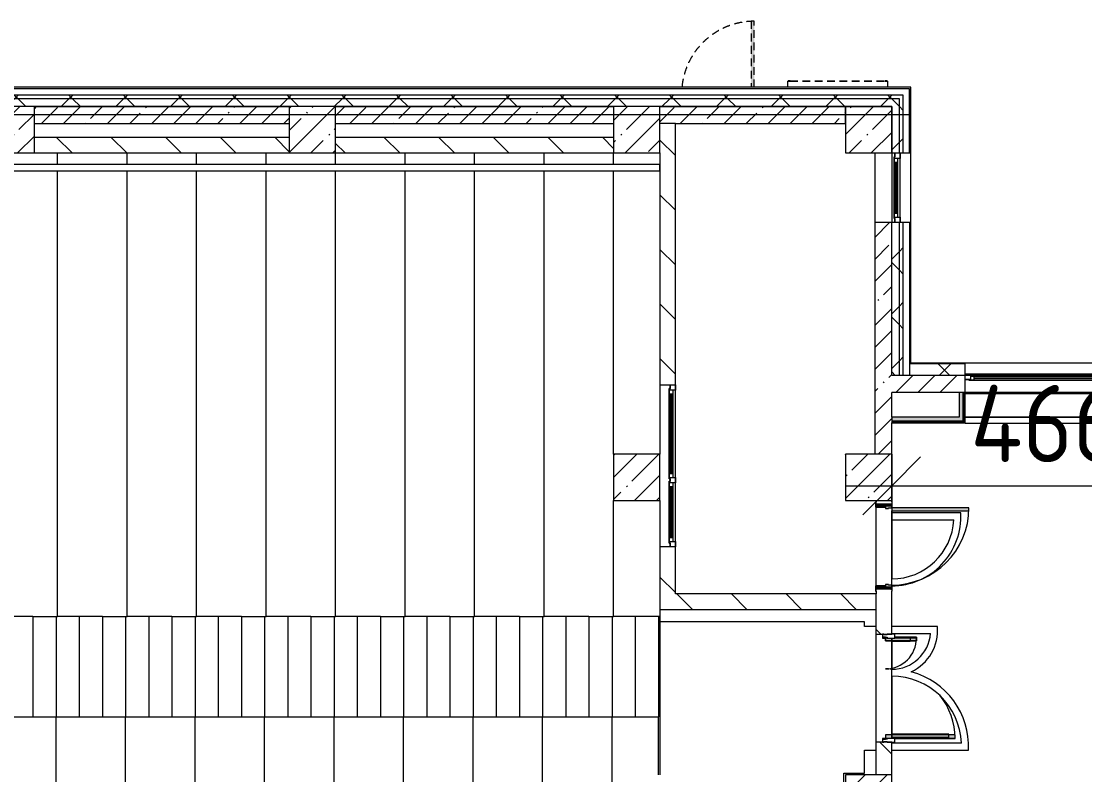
# Model space of a CAD drawing. Header units: millimetres. Extents: x 81609 to 272668, y -8553 to 29000.
# Drawn here: x 167998 to 181767, y 18450 to 28205 of the extents above; entities that cross this region are included whole.
import ezdxf

# ---------------------------------------------------------------- set-up
doc = ezdxf.new("R2010")
doc.units = ezdxf.units.MM
doc.linetypes.add('200_ШТРИХ__ш1_п0_6_', pattern=[160, 100, -60])
for name, color, linetype, lineweight in [('A-ANNO-DIMS', 7, 'Continuous', 9), ('A-ANNO-DIMS-500', 7, 'Continuous', 9), ('A-DETL-MBND-1', 7, '200_ШТРИХ__ш1_п0_6_', 9), ('A-GLAZ-3', 7, 'Continuous', 5), ('A-GLAZ-CWMG-2', 7, 'Continuous', 5), ('A-WALL', 7, 'Continuous', 9), ('A-WALL-2', 7, 'Continuous', 5), ('I-WALL-3', 7, 'Continuous', 5), ('S-COLS-1', 7, 'Continuous', 5), ('S-STRS-2', 7, 'Continuous', 5), ('Оси', 7, 'Continuous', 9)]:
    doc.layers.add(name, color=color, linetype=linetype, lineweight=lineweight)
for name, color, linetype, lineweight, true_color in [('A-DETL-GENF-3', 7, 'Continuous', 5, 0xe2e2e2), ('A-DETL-GENF-5', 7, 'Continuous', 5, 0xaaaaaa), ('A-DOOR-4', 7, 'Continuous', 5, 0xe2e2e2), ('A-DOOR-5', 7, 'Continuous', 5, 0xaaaaaa), ('A-DOOR-FRAM-2', 7, 'Continuous', 5, 0xe2e2e2), ('A-DOOR-FRAM-4', 7, 'Continuous', 5, 0xaaaaaa), ('A-FLOR-1', 7, 'Continuous', 5, 0xaaaaaa), ('I-WALL-1', 7, 'Continuous', 5, 0xe7e7e7), ('I-WALL-2', 7, 'Continuous', 9, 0xe7e7e7)]:
    doc.layers.add(name, color=color, linetype=linetype, lineweight=lineweight, true_color=true_color)
doc.styles.add('ISOCPEUR_1', font='isocpeur.ttf', dxfattribs={"width": 0.9, "height": 1000})
doc.dimstyles.new('ISO-2_0_0_9К_Средний_округл2', dxfattribs={"dimscale": 304.8, "dimtxt": 995.981176, "dimasz": 2.46063, "dimexe": 1.968504, "dimexo": 0, "dimgap": 0, "dimtad": 1, "dimdec": 0, "dimrnd": 10, "dimzin": 0, "dimdsep": 46, "dimtxsty": 'ISOCPEUR_1', "dimblk1": 'OBLIQUE', "dimblk2": 'OBLIQUE', "dimsah": 1, "dimcen": 0.09, "dimdle": 1.968504, "dimazin": 0, "dimtfac": 1, "dimtdec": 4, "dimtix": 1, "dimtmove": 0, "dimatfit": 3, "dimfxl": 1, "dimtvp": 1, "dimtolj": 1, "dimtzin": 0, "dimarcsym": 2})
pattern_1 = [(45, (145658, 0), (-353.5534, 353.5534), []), (135, (145658, 0), (-353.5534, -353.5534), [])]
pattern_2 = [(45, (145658, 0), (-285.123, 285.123), []), (45, (145943.1, 0), (-285.123, 285.123), [504.031, -100.806, 16.764, -84.042])]
pattern_3 = [(135, (145658, 0), (-353.5534, -353.5534), [])]
pattern_4 = [(45, (145658, 0), (-530.33, 530.33), []), (135, (145658, 0), (-530.33, -530.33), [])]

# ---------------------------------------------------------------- blocks, each defined once
blk = doc.blocks.new('BSC_Колонна _Прямоугольная - 600х600-V213-2_9_3_птичка')
at = {"layer": 'S-COLS-1'}
h = blk.add_hatch(dxfattribs=at)
h.set_pattern_fill('FP_73', color=256, style=0, pattern_type=2)
h.set_pattern_definition([(45, (-26110, -26800), (-285.123, 285.123), []), (45, (-25824.88, -26800), (-285.123, 285.123), [504.031, -100.806, 16.764, -84.042])])
h.paths.add_polyline_path([(-300, -300), (300, -300), (300, 300), (-300, 300)])
for p, q in [((300, 300), (-300, 300)), ((-300, 300), (-300, -300)), ((300, -300), (300, 300)), ((-300, -300), (300, -300))]:
    blk.add_line(p, q, dxfattribs=at)
blk = doc.blocks.new('BSC_Колонна _Прямоугольная - 600х600-V244-2_9_3_птичка')
at = {"layer": 'S-COLS-1'}
h = blk.add_hatch(dxfattribs=at)
h.set_pattern_fill('FP_100', color=256, style=0, pattern_type=2)
h.set_pattern_definition([(45, (-30310, -26800), (-285.123, 285.123), []), (45, (-30024.88, -26800), (-285.123, 285.123), [504.031, -100.806, 16.764, -84.042])])
h.paths.add_polyline_path([(-300, -300), (300, -300), (300, 300), (-300, 300)])
for p, q in [((300, 300), (-300, 300)), ((-300, 300), (-300, -300)), ((300, -300), (300, 300)), ((-300, -300), (300, -300))]:
    blk.add_line(p, q, dxfattribs=at)
blk = doc.blocks.new('BSC_Колонна _Прямоугольная - 600х600-V245-2_9_3_птичка')
at = {"layer": 'S-COLS-1'}
h = blk.add_hatch(dxfattribs=at)
h.set_pattern_fill('FP_101', color=256, style=0, pattern_type=2)
h.set_pattern_definition([(45, (-33310, -18150), (-285.123, 285.123), []), (45, (-33024.88, -18150), (-285.123, 285.123), [504.031, -100.806, 16.764, -84.042])])
h.paths.add_polyline_path([(-300, -300), (300, -300), (300, 300), (-300, 300), (-300, 12)])
for p, q in [((300, 300), (-300, 300)), ((-300, 300), (-300, -300)), ((300, -300), (300, 300)), ((-300, -300), (300, -300))]:
    blk.add_line(p, q, dxfattribs=at)
blk = doc.blocks.new('BSC_Колонна _Прямоугольная - 600х600-V264-2_9_3_птичка')
at = {"layer": 'S-COLS-1'}
h = blk.add_hatch(dxfattribs=at)
h.set_pattern_fill('FP_109', color=256, style=0, pattern_type=2)
h.set_pattern_definition([(45, (-22210, -26800), (-285.123, 285.123), []), (45, (-21924.88, -26800), (-285.123, 285.123), [504.031, -100.806, 16.764, -84.042])])
h.paths.add_polyline_path([(-300, -300), (300, -300), (300, 300), (-300, 300)])
for p, q in [((300, 300), (-300, 300)), ((-300, 300), (-300, -300)), ((300, -300), (300, 300)), ((-300, -300), (300, -300))]:
    blk.add_line(p, q, dxfattribs=at)
blk = doc.blocks.new('120_Окно_СКБ_2Ст - 120_Окно_СКБ_2Ст 3100х2500 _мал_створка слева_ 2-22446355-2_9_3_птичка')
at = {"layer": 'A-GLAZ-3'}
for p, q in [((-1550, -127), (-1550, -57)), ((-1550, -57), (-1480, -57)), ((1550, -57), (-1550, -57)), ((-1480, -127), (-1550, -127)), ((-1550, -127), (-1500, -127)), ((-1480, -127), (-1500, -127)), ((-1500, -127), (-1500, -137)), ((-1500, -137), (670, -137)), ((670, -137), (-1500, -137)), ((-1480, -57), (-1480, -127)), ((650, -87), (-1480, -87)), ((-1480, -87), (-1480, -127)), ((-1430, -137), (-1430, -87)), ((-1430, -107), (600, -107)), ((600, -117), (-1430, -117)), ((600, -137), (600, -87)), ((650, -127), (650, -57)), ((650, -57), (720, -57)), ((650, -127), (650, -87)), ((720, -127), (650, -127)), ((670, -127), (650, -127)), ((670, -127), (700, -127)), ((670, -137), (670, -127)), ((720, -127), (700, -127)), ((700, -127), (700, -137)), ((700, -137), (1500, -137)), ((1500, -137), (700, -137)), ((720, -57), (720, -127)), ((1480, -87), (720, -87)), ((720, -87), (720, -127)), ((770, -137), (770, -87)), ((770, -107), (1430, -107)), ((1430, -117), (770, -117)), ((1430, -137), (1430, -87)), ((1480, -127), (1480, -57)), ((1480, -57), (1550, -57)), ((1480, -127), (1480, -87)), ((1550, -127), (1480, -127)), ((1500, -127), (1480, -127)), ((1500, -127), (1550, -127)), ((1500, -137), (1500, -127)), ((1550, -57), (1550, -127))]:
    blk.add_line(p, q, dxfattribs=at)
blk = doc.blocks.new('120_Окно_СКБ_1Ст - 120_Окно_СКБ_1Ст 900х2500_h_-19906774-2_9_3_птичка')
at = {"layer": 'A-GLAZ-3'}
for p, q in [((-450, -75), (-450, -5)), ((-450, -5), (-380, -5)), ((450, -5), (-450, -5)), ((-380, -75), (-450, -75)), ((-450, -75), (-400, -75)), ((-380, -75), (-400, -75)), ((-400, -75), (-400, -85)), ((-400, -85), (400, -85)), ((400, -85), (-400, -85)), ((-380, -5), (-380, -75)), ((380, -35), (-380, -35)), ((-380, -35), (-380, -75)), ((-330, -85), (-330, -35)), ((-330, -55), (330, -55)), ((330, -65), (-330, -65)), ((330, -85), (330, -35)), ((380, -75), (380, -5)), ((380, -5), (450, -5)), ((380, -75), (380, -35)), ((450, -75), (380, -75)), ((400, -75), (380, -75)), ((400, -75), (450, -75)), ((400, -85), (400, -75)), ((450, -5), (450, -75))]:
    blk.add_line(p, q, dxfattribs=at)
blk = doc.blocks.new('Перекрытия 3 - Перекрытия 4-20977624-2_9_3_птичка')
at = {"layer": 'S-STRS-2'}
for p, q in [((21910, 26500), (21910, 26351)), ((22810, 26351), (22810, 26500)), ((23710, 26351), (23710, 26500)), ((24610, 26351), (24610, 26500)), ((25510, 26351), (25510, 26500)), ((26410, 26351), (26410, 26500)), ((27310, 26351), (27310, 26500)), ((28210, 26351), (28210, 26500)), ((29110, 26351), (29110, 26500)), ((30010, 26351), (30010, 26500)), ((21910, 26270), (21910, 20500)), ((22810, 20500), (22810, 26270)), ((23710, 20500), (23710, 26270)), ((24610, 20500), (24610, 26270)), ((25510, 20500), (25510, 26270)), ((26410, 20500), (26410, 26270)), ((27310, 20500), (27310, 26270)), ((28210, 20500), (28210, 26270)), ((29110, 20500), (29110, 26270)), ((30010, 22600), (30010, 26270)), ((30010, 20500), (30010, 22000)), ((22490, 20500), (21910, 20500)), ((23390, 20500), (22810, 20500)), ((24290, 20500), (23710, 20500)), ((25190, 20500), (24610, 20500)), ((26090, 20500), (25510, 20500)), ((26990, 20500), (26410, 20500)), ((27890, 20500), (27310, 20500)), ((28790, 20500), (28210, 20500)), ((29690, 20500), (29110, 20500)), ((30610, 20500), (30010, 20500))]:
    blk.add_line(p, q, dxfattribs=at)
blk = doc.blocks.new('110_Дверь_СКБ_1Ст_Наружная - ДН-2д_л__ Дверь из подвала ЛК _900 мм в свету_ 3300 фрамуга метал-22954314-2_9_3_птичка')
at = {"layer": 'A-DETL-MBND-1'}
blk.add_hatch(color=256, dxfattribs=at).paths.add_polyline_path([(489.5, 115), (489.5, 970), (449.5, 970), (449.5, 115)])
for p, q in [((489.5, 970), (449.5, 970)), ((449.5, 970), (449.5, 115)), ((489.5, 115), (489.5, 970))]:
    blk.add_line(p, q, dxfattribs=at)
blk.add_arc((489.5, 30), 940, 90, 174.73278, dxfattribs=at)
blk = doc.blocks.new('120_Окно_СКБ_2Ст - 120_Окно_СКБ_2Ст 2100х1800 _мал створка справа_-24235684-2_9_3_птичка')
at = {"layer": 'A-GLAZ-3'}
for p, q in [((-1050, 30), (-1050, 100)), ((-1050, 100), (-980, 100)), ((1050, 100), (-1050, 100)), ((-980, 30), (-1050, 30)), ((-1050, 30), (-1000, 30)), ((-980, 30), (-1000, 30)), ((-1000, 30), (-1000, 20)), ((-1000, 20), (170, 20)), ((170, 20), (-1000, 20)), ((-980, 100), (-980, 30)), ((150, 70), (-980, 70)), ((-980, 70), (-980, 30)), ((-930, 20), (-930, 70)), ((-930, 50), (100, 50)), ((100, 40), (-930, 40)), ((100, 20), (100, 70)), ((150, 30), (150, 100)), ((150, 100), (220, 100)), ((150, 30), (150, 70)), ((220, 30), (150, 30)), ((170, 30), (150, 30)), ((170, 30), (200, 30)), ((170, 20), (170, 30)), ((220, 30), (200, 30)), ((200, 30), (200, 20)), ((200, 20), (1000, 20)), ((1000, 20), (200, 20)), ((220, 100), (220, 30)), ((980, 70), (220, 70)), ((220, 70), (220, 30)), ((270, 20), (270, 70)), ((270, 50), (930, 50)), ((930, 40), (270, 40)), ((930, 20), (930, 70)), ((980, 30), (980, 100)), ((980, 100), (1050, 100)), ((980, 30), (980, 70)), ((1050, 30), (980, 30)), ((1000, 30), (980, 30)), ((1000, 30), (1050, 30)), ((1000, 20), (1000, 30)), ((1050, 100), (1050, 30))]:
    blk.add_line(p, q, dxfattribs=at)
blk = doc.blocks.new('BSC_Колонна _Прямоугольная - 600х600-V279-2_9_3_птичка')
at = {"layer": 'S-COLS-1'}
h = blk.add_hatch(dxfattribs=at)
h.set_pattern_fill('FP_121', color=256, style=0, pattern_type=2)
h.set_pattern_definition([(45, (-33310, -22300), (-285.123, 285.123), []), (45, (-33024.88, -22300), (-285.123, 285.123), [504.031, -100.806, 16.764, -84.042])])
h.paths.add_polyline_path([(-300, -300), (300, -300), (300, 300), (-300, 300)])
for p, q in [((300, 300), (-300, 300)), ((-300, 300), (-300, -300)), ((300, -300), (300, 300)), ((-300, -300), (300, -300))]:
    blk.add_line(p, q, dxfattribs=at)
blk = doc.blocks.new('Указатель_Домовой_Квартальный_По грани - Указатель одинарный-23221565-2_9_3_птичка')
at = {"layer": 'A-DETL-MBND-1'}
for p, q in [((32260, 27430), (32260, 27350)), ((32261, 27430), (32260, 27430)), ((32260, 27430), (32295, 27430)), ((32270, 27432), (32270, 27430)), ((32295, 27432), (32270, 27432)), ((32270, 27432), (32295, 27432)), ((32295, 27432), (32275, 27432)), ((32275, 27432), (32295, 27432)), ((32295, 27432), (33525, 27432)), ((32295, 27430), (33525, 27430)), ((33525, 27432), (33545, 27432)), ((33545, 27432), (33525, 27432)), ((33525, 27432), (33550, 27432)), ((33550, 27432), (33525, 27432)), ((33525, 27430), (33560, 27430)), ((33550, 27430), (33550, 27432)), ((33560, 27430), (33559, 27430)), ((33560, 27350), (33560, 27430))]:
    blk.add_line(p, q, dxfattribs=at)
blk = doc.blocks.new('110_Дверь_СКБ_1Ст_Внутренняя1 - Д-4б _огнестойкая EI 30_-32701367-2_9_3_птичка')
at = {"layer": 'A-DOOR-4'}
h = blk.add_hatch(color=256, dxfattribs=at)
h.paths.add_polyline_path([(537.5, 100), (512.5, 100), (512.5, 60), (502.5, 60), (502.5, 20), (537.5, 20)])
h.paths.add_polyline_path([(-477.5, 60), (-487.5, 60), (-487.5, 100), (-512.5, 100), (-512.5, 20), (-477.5, 20)])
at = {"layer": 'A-DOOR-5'}
h = blk.add_hatch(dxfattribs=at)
h.set_pattern_fill('FP_22', color=256, style=0, pattern_type=2)
h.set_pattern_definition([(135, (1751.41, 164.685), (-14.14214, -14.14214), []), (225, (1751.41, 164.685), (14.14214, -14.14214), [])])
h.paths.add_polyline_path([(562.5, 100), (537.5, 100), (537.5, -100), (562.5, -100)])
at = {"layer": 'A-DOOR-FRAM-2'}
for points in [[(-447.5, 592.5), (-447.5, 1100), (-487.5, 1100), (-487.5, 100), (-447.5, 100)], [(-497.5, 100), (-497.5, 108), (-567.5, 108), (-567.5, 100)], [(-497.5, 20), (-512.5, 20), (-512.5, -100), (-497.5, -100)], [(592.5, 108), (522.5, 108), (522.5, 100), (592.5, 100)], [(537.5, 20), (522.5, 20), (522.5, -100), (537.5, -100)], [(-497.5, -108), (-497.5, -100), (-567.5, -100), (-567.5, -108)], [(592.5, -100), (522.5, -100), (522.5, -108), (592.5, -108)]]:
    blk.add_hatch(color=256, dxfattribs=at).paths.add_polyline_path(points)
at = {"layer": 'A-DOOR-FRAM-4'}
h = blk.add_hatch(dxfattribs=at)
h.set_pattern_fill('FP_23', color=256, style=0, pattern_type=2)
h.set_pattern_definition([(45, (-371.384, 164.685), (-14.1421, 14.1421), []), (135, (-371.384, 164.685), (-14.1421, -14.1421), [])])
h.paths.add_polyline_path([(-512.5, 100), (-537.5, 100), (-537.5, -100), (-512.5, -100)])
at = {"layer": 'A-DOOR-5'}
for p, q in [((-487.5, 1100), (-487.5, 100)), ((-447.5, 1100), (-487.5, 1100)), ((-447.5, 100), (-447.5, 1100)), ((-487.5, 100), (-447.5, 100))]:
    blk.add_line(p, q, dxfattribs=at)
blk.add_arc((-487.5, 100), 1000, 360, 90, dxfattribs=at)
at = {"layer": 'A-DOOR-FRAM-4'}
for p, q in [((-497.5, 108), (-567.5, 108)), ((-567.5, 108), (-567.5, 100)), ((-567.5, 100), (-497.5, 100)), ((-512.5, 100), (-537.5, 100)), ((-537.5, 100), (-537.5, -100)), ((-487.5, 100), (-512.5, 100)), ((-512.5, 100), (-512.5, 20)), ((-512.5, -100), (-512.5, 100)), ((-497.5, 100), (-512.5, 100)), ((-512.5, 100), (-512.5, 99)), ((-512.5, 99), (-497.5, 99)), ((-512.5, 20), (-477.5, 20)), ((-497.5, 20), (-512.5, 20)), ((-512.5, 20), (-512.5, -100)), ((-497.5, 100), (-497.5, 108)), ((-497.5, 99), (-497.5, 100)), ((-497.5, -100), (-497.5, 20)), ((-487.5, 60), (-487.5, 100)), ((-477.5, 60), (-487.5, 60)), ((-477.5, 20), (-477.5, 60)), ((512.5, 60), (502.5, 60)), ((502.5, 60), (502.5, 20)), ((502.5, 20), (537.5, 20)), ((512.5, 100), (512.5, 60)), ((537.5, 100), (512.5, 100)), ((592.5, 108), (522.5, 108)), ((522.5, 108), (522.5, 100)), ((537.5, 100), (522.5, 100)), ((522.5, 100), (522.5, 99)), ((522.5, 100), (592.5, 100)), ((522.5, 99), (537.5, 99)), ((537.5, 20), (522.5, 20)), ((522.5, 20), (522.5, -100)), ((537.5, 20), (537.5, 100)), ((562.5, 100), (537.5, 100)), ((537.5, 100), (537.5, -100)), ((537.5, 99), (537.5, 100)), ((537.5, -100), (537.5, 20)), ((562.5, -100), (562.5, 100)), ((592.5, 100), (592.5, 108)), ((-497.5, -100), (-567.5, -100)), ((-567.5, -100), (-567.5, -108)), ((-567.5, -108), (-497.5, -108)), ((-537.5, -100), (-512.5, -100)), ((-512.5, -100), (-497.5, -100)), ((-497.5, -108), (-497.5, -100)), ((522.5, -100), (537.5, -100)), ((592.5, -100), (522.5, -100)), ((522.5, -100), (522.5, -108)), ((522.5, -108), (592.5, -108)), ((537.5, -100), (562.5, -100)), ((592.5, -108), (592.5, -100))]:
    blk.add_line(p, q, dxfattribs=at)
blk = doc.blocks.new('Прямоугольный импост - Импост структурный с накладкой - 160мм Темный-32479175-2_9_3_птичка')
at = {"layer": 'A-GLAZ-CWMG-2'}
for p, q in [((-50, 40), (-50, 140)), ((-50, 140), (0, 140)), ((0, 140), (0, 40)), ((-40, 40), (-50, 40)), ((-50, -17), (-50, 0)), ((-50, 0), (-40, 0)), ((-40, 0), (-40, 40)), ((-10, 40), (-10, 0)), ((0, 40), (-10, 40)), ((-10, 0), (0, 0)), ((0, 0), (0, -17)), ((0, -17), (-50, -17))]:
    blk.add_line(p, q, dxfattribs=at)
blk = doc.blocks.new('Дверь_Витражная_остекление_ - Д-39_л_ Актовый-V352-2_9_3_птичка')
at = {"layer": 'A-DETL-GENF-3'}
for points in [[(650, 593), (650, 920), (605, 920), (605, 20), (650, 20), (650, 140)], [(-615, 40), (-615, 420), (-660, 420), (-660, 140), (-650, 140), (-650, 40), (-660, 40), (-660, 20), (-615, 20)]]:
    blk.add_hatch(color=256, dxfattribs=at).paths.add_polyline_path(points)
at = {"layer": 'A-DETL-GENF-5'}
for p, q in [((596, 840), (596, 100)), ((650, 920), (605, 920)), ((605, 920), (605, 20)), ((650, 920), (605, 920)), ((605, 920), (605, 20)), ((650, 840), (605, 840)), ((640, 840), (640, 100)), ((650, 920), (650, 140)), ((650, 140), (650, 920)), ((-660, 420), (-615, 420)), ((-660, 420), (-660, 140)), ((-615, 420), (-660, 420)), ((-660, 420), (-660, 140)), ((-615, 420), (-615, 20)), ((-615, 20), (-615, 420)), ((-660, 340), (-615, 340)), ((-650, 340), (-650, 140)), ((-606, 340), (-606, 100)), ((-650, 100), (-615, 100)), ((-615, 20), (-650, 20)), ((-650, 20), (-615, 20)), ((650, 100), (605, 100)), ((605, 20), (650, 20)), ((605, 20), (650, 20)), ((650, 40), (650, 20)), ((650, 20), (650, 40))]:
    blk.add_line(p, q, dxfattribs=at)
at = {"layer": 'A-DOOR-5'}
for p, q in [((650, 920), (650, 140)), ((-650, 420), (-650, 140)), ((-650, 20), (-660, 20)), ((-660, 20), (-660, -20)), ((-650, 40), (-650, 20)), ((-650, -20), (-650, 20)), ((650, 40), (650, 20)), ((660, 20), (650, 20)), ((650, 20), (650, -20)), ((660, -20), (660, 20)), ((-660, -20), (-650, -20)), ((650, -20), (660, -20))]:
    blk.add_line(p, q, dxfattribs=at)
for centre, radius, start, end in [((650, 20), 900, 90, 128.5974), ((-650, 20), 400, 360, 90), ((650, 20), 900, 174.8223, 180)]:
    blk.add_arc(centre, radius, start, end, dxfattribs=at)
blk = doc.blocks.new('Прямоугольный импост - Импост структурный с накладкой - 160мм Темный-32479277-2_9_3_птичка')
at = {"layer": 'A-GLAZ-CWMG-2'}
for p, q in [((0, 140), (-50, 140)), ((-50, 140), (-50, 40)), ((0, 40), (0, 140)), ((-50, 40), (-40, 40)), ((-40, 0), (-50, 0)), ((-50, 0), (-50, -17)), ((-40, 40), (-40, 0)), ((-10, 0), (-10, 40)), ((-10, 40), (0, 40)), ((0, 0), (-10, 0)), ((0, -17), (0, 0)), ((-50, -17), (0, -17))]:
    blk.add_line(p, q, dxfattribs=at)
blk = doc.blocks.new('Перекрытия 2 - Перекрытия 4-32990152-2_9_3_птичка')
at = {"layer": 'S-STRS-2'}
for p, q in [((21910, 19180), (22510, 19180)), ((21910, 19180), (21910, 15411)), ((22810, 19180), (23410, 19180)), ((22810, 15411), (22810, 19180)), ((23710, 19180), (24310, 19180)), ((23710, 15411), (23710, 19180)), ((24610, 19180), (25210, 19180)), ((24610, 15411), (24610, 19180)), ((25510, 19180), (26110, 19180)), ((25510, 15411), (25510, 19180)), ((26410, 19180), (27010, 19180)), ((26410, 15411), (26410, 19180)), ((27310, 19180), (27910, 19180)), ((27310, 15411), (27310, 19180)), ((28210, 19180), (28810, 19180)), ((28210, 15411), (28210, 19180)), ((29110, 19180), (29710, 19180)), ((29110, 15411), (29110, 19180)), ((30010, 19180), (30610, 19180)), ((30010, 15411), (30010, 19180)), ((30610, 18430), (30610, 19180)), ((30610, 15411), (30610, 17830)), ((21910, 15330), (21910, 15200)), ((22810, 15200), (22810, 15330)), ((23710, 15200), (23710, 15330)), ((24610, 15200), (24610, 15330)), ((25510, 15200), (25510, 15330)), ((26410, 15200), (26410, 15330)), ((27310, 15200), (27310, 15330)), ((28210, 15200), (28210, 15330)), ((29110, 15200), (29110, 15330)), ((30010, 15200), (30010, 15330)), ((30610, 15200), (30610, 15330)), ((22810, 15200), (21910, 15200)), ((23710, 15200), (22810, 15200)), ((24610, 15200), (23710, 15200)), ((25510, 15200), (24610, 15200)), ((26410, 15200), (25510, 15200)), ((27310, 15200), (26410, 15200)), ((28210, 15200), (27310, 15200)), ((29110, 15200), (28210, 15200)), ((30010, 15200), (29110, 15200)), ((30610, 15200), (30010, 15200))]:
    blk.add_line(p, q, dxfattribs=at)
blk = doc.blocks.new('Стены наклон_ амфитеатр1 - Стены наклон_ амфитеатр-33007412-2_9_3_птичка')
at = {"layer": 'A-WALL-2'}
for p, q in [((21879, 26351), (21879, 26270)), ((30610, 26351), (21879, 26351)), ((30610, 26270), (30610, 26351)), ((21879, 26270), (30610, 26270))]:
    blk.add_line(p, q, dxfattribs=at)
blk = doc.blocks.new('Зашивка приборов отопления22 - Зашивка приборов отопления-33321747-2_9_3_птичка')
at = {"layer": 'A-WALL-2'}
for p, q in [((37288, 26888), (34188, 26888)), ((34188, 26567), (37268, 26567)), ((37268, 26567), (34188, 26567)), ((34188, 26492), (37268, 26492))]:
    blk.add_line(p, q, dxfattribs=at)
blk = doc.blocks.new('BSC_Колонна _Прямоугольная - 600х600-V354-2_9_3_птичка')
at = {"layer": 'S-COLS-1'}
h = blk.add_hatch(dxfattribs=at)
h.set_pattern_fill('FP_168', color=256, style=0, pattern_type=2)
h.set_pattern_definition([(45, (-30310, -22300), (-285.123, 285.123), []), (45, (-30024.88, -22300), (-285.123, 285.123), [504.031, -100.806, 16.764, -84.042])])
h.paths.add_polyline_path([(-300, -300), (300, -300), (300, 300), (-300, 300)])
for p, q in [((300, 300), (-300, 300)), ((-300, 300), (-300, -300)), ((300, -300), (300, 300)), ((-300, -300), (300, -300))]:
    blk.add_line(p, q, dxfattribs=at)
blk = doc.blocks.new('DIMBLOCK47-2_9_3_птичка')
at = {"layer": 'A-ANNO-DIMS-500'}
for p, q in [((183928, 22721), (183928, 21591)), ((183928, 22191), (183928, 22721)), ((179268, 22600), (179268, 21591)), ((179268, 22191), (179268, 22600)), ((178668, 22191), (184528, 22191))]:
    blk.add_line(p, q, dxfattribs=at)
at = {"layer": 'A-ANNO-DIMS-500', "lineweight": 20}
for p, q in [((179268, 22191), (179643, 22566)), ((183928, 22191), (184303, 22566)), ((179268, 22191), (178893, 21816)), ((183928, 22191), (183553, 21816))]:
    blk.add_line(p, q, dxfattribs=at)
at = {"layer": 'A-ANNO-DIMS-500', "color": 0, "insert": (180286, 23497), "char_height": 1000, "width": 3148.83, "attachment_point": 1, "line_spacing_factor": 1.149209, "style": 'ISOCPEUR_1'}
blk.add_mtext('4660', dxfattribs=at)
blk = doc.blocks.new('_Oblique')
at = {"color": 0, "linetype": 'ByBlock', "lineweight": -2}
blk.add_line((-0.5, -0.5), (0.5, 0.5), dxfattribs=at)

msp = doc.modelspace()

# ---------------------------------------------------------------- hatches: boundary and pattern name
at = {"layer": 'A-WALL-2'}
h = msp.add_hatch(dxfattribs=at)
h.set_pattern_fill('FP_68', color=256, style=0, pattern_type=2)
h.set_pattern_definition(pattern_1)
h.paths.add_polyline_path([(179368, 27200), (179368, 27250), (165268.2, 27250), (165268.2, 27200), (179268, 27200)])
h.paths.add_polyline_path([(160282.6, 27200), (160768.2, 27200), (160768.2, 27250), (159347, 27250), (159347, 27200), (159355.1, 27200)])
h.paths.add_polyline_path([(162137.6, 27200), (162568.2, 27200), (162568.2, 27250), (161668.2, 27250), (161668.2, 27200)])
h.paths.add_polyline_path([(163468.2, 27200), (164368.2, 27200), (164368.2, 27250), (163468.2, 27250)])
h = msp.add_hatch(dxfattribs=at)
h.set_pattern_fill('FP_68', color=256, style=0, pattern_type=2)
h.set_pattern_definition(pattern_1)
h.paths.add_polyline_path([(178833, 27100), (179268, 27100), (179268, 27200), (165268.2, 27200), (165268.2, 27100), (177905.5, 27100)])
h.paths.add_polyline_path([(160282.6, 27100), (160768.2, 27100), (160768.2, 27200), (159347, 27200), (159347, 27100), (159968, 27100)])
h.paths.add_polyline_path([(161668.2, 27100), (162568.2, 27100), (162568.2, 27200), (161668.2, 27200)])
h.paths.add_polyline_path([(163468.2, 27100), (164368.2, 27100), (164368.2, 27200), (163468.2, 27200)])
h = msp.add_hatch(dxfattribs=at)
h.set_pattern_fill('FP_68', color=256, style=0, pattern_type=2)
h.set_pattern_definition(pattern_1)
h.paths.add_polyline_path([(179368, 23620), (179368, 25600), (179268, 25600), (179268, 23620), (179296.8, 23620)])
h.paths.add_polyline_path([(179268, 26500), (179368, 26500), (179368, 27200), (179268, 27200), (179268, 26839.2)])
h = msp.add_hatch(dxfattribs=at)
h.set_pattern_fill('FP_68', color=256, style=0, pattern_type=2)
h.set_pattern_definition(pattern_1)
h.paths.add_polyline_path([(179418, 23620), (179418, 25600), (179368, 25600), (179368, 23620)])
h.paths.add_polyline_path([(179368, 26500), (179418, 26500), (179418, 27250), (179368, 27250), (179368, 26839.2)])
h = msp.add_hatch(dxfattribs=at)
h.set_pattern_fill('FP_68', color=256, style=0, pattern_type=2)
h.set_pattern_definition(pattern_1)
h.paths.add_polyline_path([(187644.4, 23620), (187818, 23620), (187818, 23770), (187376, 23770), (187376, 23620)])
h.paths.add_polyline_path([(180218, 23620), (180218, 23770), (179498, 23770), (179498, 23620), (179760.5, 23620)])
h.paths.add_polyline_path([(183318, 23620), (185460, 23620), (185460, 23770), (183318, 23770)])
at = {"layer": 'I-WALL-1'}
msp.add_hatch(color=256, dxfattribs=at).paths.add_polyline_path([(180193, 23079), (180193, 23400), (180143, 23400), (180143, 23079)])
at = {"layer": 'I-WALL-2'}
msp.add_hatch(color=256, dxfattribs=at).paths.add_polyline_path([(179268, 23029), (180193, 23029), (180193, 23079), (179268, 23079)])
at = {"layer": 'I-WALL-3'}
h = msp.add_hatch(dxfattribs=at)
h.set_pattern_fill('FP_76', color=256, style=0, pattern_type=2)
h.set_pattern_definition(pattern_2)
h.paths.add_polyline_path([(178668, 26880), (178668, 27100), (176268, 27100), (176268, 26880), (177905.5, 26880)])
h.paths.add_polyline_path([(175668, 26880), (175668, 27100), (172068, 27100), (172068, 26880)])
h.paths.add_polyline_path([(171468, 26880), (171468, 27100), (168168, 27100), (168168, 26880), (168630.3, 26880)])
h = msp.add_hatch(dxfattribs=at)
h.set_pattern_fill('FP_79', color=256, style=0, pattern_type=2)
h.set_pattern_definition(pattern_3)
h.paths.add_polyline_path([(176468, 20790), (176468, 21400), (176268, 21400), (176268, 20790)])
h.paths.add_polyline_path([(176468, 23500), (176468, 26880), (176268, 26880), (176268, 23500)])
h = msp.add_hatch(dxfattribs=at)
h.set_pattern_fill('FP_79', color=256, style=0, pattern_type=2)
h.set_pattern_definition(pattern_3)
h.paths.add_polyline_path([(171468, 26500), (171468, 26700), (168168, 26700), (168168, 26500), (168630.3, 26500)])
h = msp.add_hatch(dxfattribs=at)
h.set_pattern_fill('FP_79', color=256, style=0, pattern_type=2)
h.set_pattern_definition(pattern_3)
h.paths.add_polyline_path([(175668, 26500), (175668, 26700), (172068, 26700), (172068, 26500)])
h = msp.add_hatch(dxfattribs=at)
h.set_pattern_fill('FP_76', color=256, style=0, pattern_type=2)
h.set_pattern_definition(pattern_2)
h.paths.add_polyline_path([(179268, 22600), (179268, 25600), (179048, 25600), (179048, 22600)])
h = msp.add_hatch(dxfattribs=at)
h.set_pattern_fill('FP_76', color=256, style=0, pattern_type=2)
h.set_pattern_definition(pattern_2)
h.paths.add_polyline_path([(183470.6, 23400), (184148, 23400), (184148, 23620), (183318, 23620), (183318, 23400)])
h.paths.add_polyline_path([(179268, 23400), (180218, 23400), (180218, 23620), (179268, 23620)])
h = msp.add_hatch(dxfattribs=at)
h.set_pattern_fill('FP_162', color=256, style=0, pattern_type=2)
h.set_pattern_definition(pattern_4)
h.paths.add_polyline_path([(179268, 23016.5), (180205.5, 23016.5), (180205.5, 23029), (179268, 23029)])
h = msp.add_hatch(dxfattribs=at)
h.set_pattern_fill('FP_162', color=256, style=0, pattern_type=2)
h.set_pattern_definition(pattern_4)
h.paths.add_polyline_path([(179268, 23004), (180218, 23004), (180218, 23016.5), (179268, 23016.5)])
h = msp.add_hatch(dxfattribs=at)
h.set_pattern_fill('FP_79', color=256, style=0, pattern_type=2)
h.set_pattern_definition(pattern_3)
h.paths.add_polyline_path([(179268, 20790), (179268, 20855), (179068, 20855), (179068, 20790)])
h.paths.add_polyline_path([(179268, 21955), (179268, 22000), (179068, 22000), (179068, 21955)])
h = msp.add_hatch(dxfattribs=at)
h.set_pattern_fill('FP_79', color=256, style=0, pattern_type=2)
h.set_pattern_definition(pattern_3)
h.paths.add_polyline_path([(179068, 20590), (179068, 20790), (176268, 20790), (176268, 20590), (177905.5, 20590)])
h = msp.add_hatch(dxfattribs=at)
h.set_pattern_fill('FP_79', color=256, style=0, pattern_type=2)
h.set_pattern_definition(pattern_3)
h.paths.add_polyline_path([(179068, 18450), (179268, 18450), (179268, 18870), (179068, 18870)])
h.paths.add_polyline_path([(179268, 20270), (179268, 20790), (179068, 20790), (179068, 20270)])
at = {"layer": 'S-COLS-1'}
h = msp.add_hatch(dxfattribs=at)
h.set_pattern_fill('FP_76', color=256, style=0, pattern_type=2)
h.set_pattern_definition(pattern_2)
h.paths.add_polyline_path([(179268, 26500), (179268, 27100), (178668, 27100), (178668, 26500), (178833, 26500)])

# ---------------------------------------------------------------- linework, layer by layer
at = {"layer": 'A-DETL-MBND-1'}
for p, q in [((176248, 20100), (176268, 20100)), ((176268, 19900), (176248, 19900))]:
    msp.add_line(p, q, dxfattribs=at)
at = {"layer": 'A-FLOR-1'}
for p, q in [((183298, 23380), (180218, 23380)), ((180219, 23003), (179268, 23003)), ((180218, 23079), (183298, 23079)), ((179268, 21865), (179268, 21840)), ((179268, 20905), (179268, 21865)), ((180161.6, 21840), (179268, 21840)), ((179268, 21750), (179268, 20985)), ((179268, 21750), (180072, 21750)), ((176268, 20590), (176268, 18450)), ((178918, 20429), (176268, 20429)), ((178918, 20370), (178918, 20429)), ((179068, 20370), (178918, 20370)), ((179860.9, 20370), (179268, 20370)), ((179268, 20280), (179771.4, 20280)), ((179268, 20220), (179268, 19815)), ((179268, 18920), (179268, 20220)), ((179268, 19725), (179268, 18920)), ((178918, 18470), (178918, 18770)), ((178918, 18770), (179068, 18770)), ((180172.1, 18860), (179268, 18860)), ((179268, 18770), (180261.7, 18770)), ((178648, 17840), (178648, 18470)), ((178648, 18470), (178918, 18470))]:
    msp.add_line(p, q, dxfattribs=at)
for centre, radius, start, end in [((179268, 21790), 895, 270, 3.20255), ((179268, 21790), 805, 270, 357.15183), ((179268, 20320), 505, 270, 355.45696), ((179268, 20320), 595, 295.28402, 4.82046), ((179268, 18820), 905, 2.53324, 90), ((179268, 18820), 995, 357.1196, 75.20242)]:
    msp.add_arc(centre, radius, start, end, dxfattribs=at)
at = {"layer": 'A-WALL'}
for p, q in [((179498, 27330), (165268.2, 27330)), ((179498, 26500), (179498, 27330)), ((179418, 27250), (165268.2, 27250)), ((179368, 27200), (165268.2, 27200)), ((179368, 26500), (179368, 27200)), ((179418, 26500), (179418, 27250)), ((171468, 27100), (168168, 27100)), ((175668, 27100), (172068, 27100)), ((178668, 27100), (176268, 27100)), ((176468, 26880), (176268, 26880)), ((179268, 23620), (179268, 25600)), ((179368, 23620), (179368, 25600)), ((179418, 23620), (179418, 25600)), ((179498, 25600), (179498, 23620)), ((180218, 23773), (179498, 23773)), ((180218, 23770), (179498, 23770)), ((179518, 23778), (179518, 23773)), ((180218, 23620), (179518, 23620)), ((180193, 23029), (180193, 23400)), ((180205.5, 23016.5), (180205.5, 23400)), ((179268, 23079), (179268, 23004)), ((180193, 23029), (179268, 23029)), ((180205.5, 23016.5), (179268, 23016.5))]:
    msp.add_line(p, q, dxfattribs=at)
at = {"layer": 'A-WALL-2'}
for p, q in [((179518, 27350), (165268.2, 27350)), ((179518, 23778), (179518, 27350)), ((168168, 27100), (171468, 27100)), ((172068, 27100), (175668, 27100)), ((176268, 27100), (179268, 27100)), ((179268, 27100), (179268, 25600)), ((179268, 26500), (179518, 26500)), ((179518, 25600), (179268, 25600)), ((187568, 23778), (179518, 23778)), ((180218, 23620), (180218, 23778)), ((184198, 23620), (179498, 23620))]:
    msp.add_line(p, q, dxfattribs=at)
at = {"layer": 'I-WALL-3'}
for p, q in [((178668, 26880), (178668, 27100)), ((168168, 26880), (171468, 26880)), ((172068, 26880), (175668, 26880)), ((176468, 26880), (178668, 26880)), ((176468, 20790), (176468, 26880)), ((171468, 26700), (168168, 26700)), ((175668, 26700), (172068, 26700)), ((168168, 26500), (171468, 26500)), ((172068, 26500), (175668, 26500)), ((176268, 26500), (176268, 22600)), ((179048, 26500), (179048, 22600)), ((179268, 25600), (179048, 25600)), ((179498, 23620), (179268, 23620)), ((180218, 23004), (180218, 23620)), ((176268, 23500), (176468, 23500)), ((179268, 23079), (179268, 23400)), ((184148, 23400), (179268, 23400)), ((180143, 23400), (180143, 23079)), ((180143, 23079), (179268, 23079)), ((179268, 22600), (179268, 23004)), ((179268, 23004), (180218, 23004)), ((176268, 22000), (176268, 20590)), ((179068, 22000), (179068, 21985)), ((179068, 20895), (179068, 21915)), ((179268, 21985), (179268, 22000)), ((176468, 21400), (176268, 21400)), ((179068, 20825), (179068, 20790)), ((179268, 20790), (179268, 20825)), ((179068, 20790), (176468, 20790)), ((179068, 18450), (179068, 20790)), ((179268, 20270), (179268, 20790)), ((176268, 20590), (179068, 20590)), ((179068, 20270), (179268, 20270)), ((179268, 18870), (179068, 18870)), ((179268, 18450), (179268, 18870))]:
    msp.add_line(p, q, dxfattribs=at)
at = {"layer": 'S-COLS-1'}
for p, q in [((179268, 27100), (178668, 27100)), ((178668, 27100), (178668, 26500)), ((179268, 26500), (179268, 27100)), ((178668, 26500), (179268, 26500))]:
    msp.add_line(p, q, dxfattribs=at)
at = {"layer": 'S-STRS-2'}
for p, q in [((168148, 20500), (168448, 20500)), ((168148, 20500), (168148, 19200)), ((168148, 20500), (168148, 19200)), ((168448, 20500), (168468, 20500)), ((168448, 20500), (168448, 19200)), ((168448, 20500), (168448, 19200)), ((168748, 20500), (168748, 19200)), ((168748, 20500), (168748, 19200)), ((169048, 20500), (169348, 20500)), ((169048, 20500), (169048, 19200)), ((169048, 20500), (169048, 19200)), ((169348, 20500), (169368, 20500)), ((169348, 20500), (169348, 19200)), ((169348, 20500), (169348, 19200)), ((169648, 20500), (169648, 19200)), ((169648, 20500), (169648, 19200)), ((169948, 20500), (170248, 20500)), ((169948, 20500), (169948, 19200)), ((169948, 20500), (169948, 19200)), ((170248, 20500), (170268, 20500)), ((170248, 20500), (170248, 19200)), ((170248, 20500), (170248, 19200)), ((170548, 20500), (170548, 19200)), ((170548, 20500), (170548, 19200)), ((170848, 20500), (171148, 20500)), ((170848, 20500), (170848, 19200)), ((170848, 20500), (170848, 19200)), ((171148, 20500), (171168, 20500)), ((171148, 20500), (171148, 19200)), ((171148, 20500), (171148, 19200)), ((171448, 20500), (171448, 19200)), ((171448, 20500), (171448, 19200)), ((171748, 20500), (172048, 20500)), ((171748, 20500), (171748, 19200)), ((171748, 20500), (171748, 19200)), ((172048, 20500), (172068, 20500)), ((172048, 20500), (172048, 19200)), ((172048, 20500), (172048, 19200)), ((172348, 20500), (172348, 19200)), ((172348, 20500), (172348, 19200)), ((172648, 20500), (172948, 20500)), ((172648, 20500), (172648, 19200)), ((172648, 20500), (172648, 19200)), ((172948, 20500), (172968, 20500)), ((172948, 20500), (172948, 19200)), ((172948, 20500), (172948, 19200)), ((173248, 20500), (173248, 19200)), ((173248, 20500), (173248, 19200)), ((173548, 20500), (173848, 20500)), ((173548, 20500), (173548, 19200)), ((173548, 20500), (173548, 19200)), ((173848, 20500), (173868, 20500)), ((173848, 20500), (173848, 19200)), ((173848, 20500), (173848, 19200)), ((174148, 20500), (174148, 19200)), ((174148, 20500), (174148, 19200)), ((174448, 20500), (174748, 20500)), ((174448, 20500), (174448, 19200)), ((174448, 20500), (174448, 19200)), ((174748, 20500), (174768, 20500)), ((174748, 20500), (174748, 19200)), ((174748, 20500), (174748, 19200)), ((175048, 20500), (175048, 19200)), ((175048, 20500), (175048, 19200)), ((175348, 20500), (175648, 20500)), ((175348, 20500), (175348, 19200)), ((175348, 20500), (175348, 19200)), ((175648, 20500), (175668, 20500)), ((175648, 20500), (175648, 19200)), ((175648, 20500), (175648, 19200)), ((175948, 20500), (175948, 19200)), ((175948, 20500), (175948, 19200)), ((176248, 20500), (176248, 19200)), ((168148, 19200), (168448, 19200)), ((169048, 19200), (169348, 19200)), ((169948, 19200), (170248, 19200)), ((170848, 19200), (171148, 19200)), ((171748, 19200), (172048, 19200)), ((172648, 19200), (172948, 19200)), ((173548, 19200), (173848, 19200)), ((174448, 19200), (174748, 19200)), ((175348, 19200), (175648, 19200))]:
    msp.add_line(p, q, dxfattribs=at)
at = {"layer": 'Оси'}
msp.add_line((167018, 27000), (179518, 27000), dxfattribs=at)

# ---------------------------------------------------------------- block references
at = {"layer": 'A-DETL-MBND-1'}
for name, p in [('110_Дверь_СКБ_1Ст_Наружная - ДН-2д_л__ Дверь из подвала ЛК _900 мм в свету_ 3300 фрамуга метал-22954314-2_9_3_птичка', (176998.5, 27235)), ('Указатель_Домовой_Квартальный_По грани - Указатель одинарный-23221565-2_9_3_птичка', (145658, 0))]:
    msp.add_blockref(name, p, dxfattribs=at)
at = {"layer": 'A-DOOR-5'}
for name, p, rotation in [('110_Дверь_СКБ_1Ст_Внутренняя1 - Д-4б _огнестойкая EI 30_-32701367-2_9_3_птичка', (179168, 21417.5), 270), ('Дверь_Витражная_остекление_ - Д-39_л_ Актовый-V352-2_9_3_птичка', (179168, 19570), 269.9999999999996)]:
    msp.add_blockref(name, p, dxfattribs=dict(at, rotation=rotation))
at = {"layer": 'A-GLAZ-3', "rotation": 269.9999999999999}
for name, p in [('120_Окно_СКБ_1Ст - 120_Окно_СКБ_1Ст 900х2500_h_-19906774-2_9_3_птичка', (179383, 26050)), ('120_Окно_СКБ_2Ст - 120_Окно_СКБ_2Ст 2100х1800 _мал створка справа_-24235684-2_9_3_птичка', (176368, 22450))]:
    msp.add_blockref(name, p, dxfattribs=at)
at = {"layer": 'A-GLAZ-3'}
msp.add_blockref('120_Окно_СКБ_2Ст - 120_Окно_СКБ_2Ст 3100х2500 _мал_створка слева_ 2-22446355-2_9_3_птичка', (181768, 23695), dxfattribs=at)
at = {"layer": 'A-GLAZ-CWMG-2', "extrusion": (0, 0, -1), "rotation": 90.00000000000041}
msp.add_blockref('Прямоугольный импост - Импост структурный с накладкой - 160мм Темный-32479175-2_9_3_птичка', (-179168, 20270), dxfattribs=at)
at = {"layer": 'A-GLAZ-CWMG-2', "rotation": 269.9999999999996}
msp.add_blockref('Прямоугольный импост - Импост структурный с накладкой - 160мм Темный-32479277-2_9_3_птичка', (179168, 18870), dxfattribs=at)
at = {"layer": 'A-WALL-2'}
for name, p in [('Стены наклон_ амфитеатр1 - Стены наклон_ амфитеатр-33007412-2_9_3_птичка', (145658, 0)), ('Зашивка приборов отопления22 - Зашивка приборов отопления-33321747-2_9_3_птичка', (146030.2, -3488.4))]:
    msp.add_blockref(name, p, dxfattribs=at)
at = {"layer": 'S-COLS-1'}
for name, p in [('BSC_Колонна _Прямоугольная - 600х600-V264-2_9_3_птичка', (167868, 26800)), ('BSC_Колонна _Прямоугольная - 600х600-V213-2_9_3_птичка', (171768, 26800)), ('BSC_Колонна _Прямоугольная - 600х600-V244-2_9_3_птичка', (175968, 26800)), ('BSC_Колонна _Прямоугольная - 600х600-V354-2_9_3_птичка', (175968, 22300)), ('BSC_Колонна _Прямоугольная - 600х600-V279-2_9_3_птичка', (178968, 22300)), ('BSC_Колонна _Прямоугольная - 600х600-V245-2_9_3_птичка', (178968, 18150))]:
    msp.add_blockref(name, p, dxfattribs=at)
at = {"layer": 'S-STRS-2'}
for name, p in [('Перекрытия 3 - Перекрытия 4-20977624-2_9_3_птичка', (145658, 0)), ('Перекрытия 2 - Перекрытия 4-32990152-2_9_3_птичка', (145638, 20))]:
    msp.add_blockref(name, p, dxfattribs=at)

# ---------------------------------------------------------------- dimensions: what is measured, and where the dimension line sits
at = {"layer": 'A-ANNO-DIMS'}
dim = msp.add_linear_dim(base=(183928, 22191), p1=(179268, 22600), p2=(183928, 22721.3), dimstyle='ISO-2_0_0_9К_Средний_округл2', override={"dimpost": '<>', "dimfxl": 4661.578965}, dxfattribs=at)
dim.commit()
dim.dimension.update_dxf_attribs({"geometry": 'DIMBLOCK47-2_9_3_птичка', "text_midpoint": (181598, 22691)})

doc.saveas('drawing.dxf')
